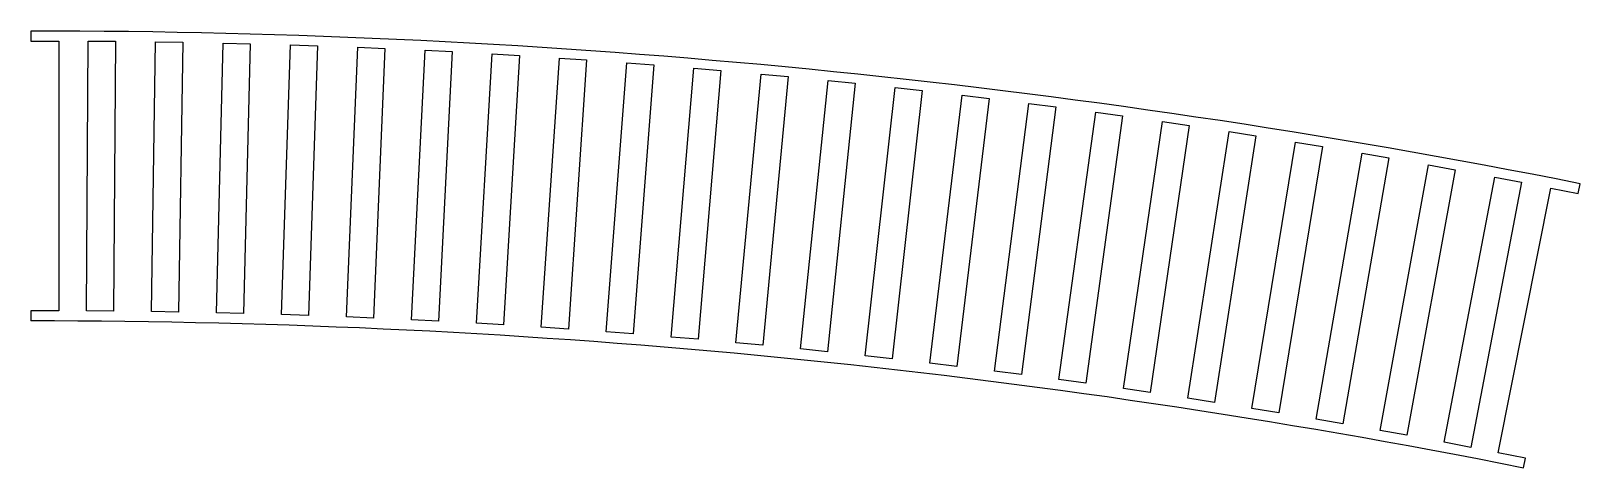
# Model space of a CAD drawing. Header units: millimetres. Extents: x -167 to 167, y -47 to 47.
import ezdxf

# ---------------------------------------------------------------- set-up
doc = ezdxf.new("R2010")
doc.units = ezdxf.units.MM
doc.layers.add('CUTOUTS', color=1, linetype='CONTINUOUS')
doc.layers.add('PERIMETER', color=5, linetype='CONTINUOUS')

msp = doc.modelspace()

# ---------------------------------------------------------------- linework, layer by layer
at = {"layer": 'CUTOUTS'}
for p, q in [((-154.9, -13.23), (-154.48, 44.81)), ((-154.48, 44.81), (-148.63, 44.77)), ((-148.63, 44.77), (-149.05, -13.28)), ((-140.89, -13.37), (-139.97, 44.67)), ((-139.97, 44.67), (-134.12, 44.58)), ((-134.12, 44.58), (-135.04, -13.46)), ((-126.88, -13.63), (-125.46, 44.4)), ((-125.46, 44.4), (-119.61, 44.26)), ((-119.61, 44.26), (-121.03, -13.77)), ((-112.88, -14.01), (-110.95, 44.01)), ((-110.95, 44.01), (-105.1, 43.81)), ((-105.1, 43.81), (-107.03, -14.2)), ((-98.87, -14.51), (-96.45, 43.49)), ((-96.45, 43.49), (-90.6, 43.24)), ((-90.6, 43.24), (-93.03, -14.75)), ((-84.88, -15.13), (-81.95, 42.84)), ((-81.95, 42.84), (-76.11, 42.55)), ((-76.11, 42.55), (-79.04, -15.43)), ((-70.89, -15.87), (-67.46, 42.07)), ((-67.46, 42.07), (-61.62, 41.73)), ((-61.62, 41.73), (-65.05, -16.22)), ((-56.9, -16.74), (-52.97, 41.18)), ((-52.97, 41.18), (-47.13, 40.78)), ((-47.13, 40.78), (-51.07, -17.13)), ((-42.93, -17.72), (-38.49, 40.16)), ((-38.49, 40.16), (-32.66, 39.71)), ((-32.66, 39.71), (-37.09, -18.17)), ((-28.96, -18.83), (-24.03, 39.01)), ((-24.03, 39.01), (-18.2, 38.52)), ((-18.2, 38.52), (-23.13, -19.32)), ((-15, -20.05), (-9.57, 37.74)), ((-9.57, 37.74), (-3.74, 37.2)), ((-3.74, 37.2), (-9.18, -20.6)), ((-1.06, -21.4), (4.88, 36.35)), ((10.7, 35.75), (4.76, -22)), ((4.88, 36.35), (10.7, 35.75)), ((12.88, -22.87), (19.31, 34.83)), ((25.12, 34.18), (18.69, -23.51)), ((19.31, 34.83), (25.12, 34.18)), ((26.8, -24.45), (33.73, 33.18)), ((39.54, 32.48), (32.61, -25.15)), ((33.73, 33.18), (39.54, 32.48)), ((40.7, -26.16), (48.13, 31.41)), ((53.94, 30.66), (46.51, -26.91)), ((48.13, 31.41), (53.94, 30.66)), ((54.6, -27.99), (62.52, 29.52)), ((68.32, 28.72), (60.39, -28.79)), ((62.52, 29.52), (68.32, 28.72)), ((68.47, -29.94), (76.89, 27.5)), ((76.89, 27.5), (82.68, 26.65)), ((82.68, 26.65), (74.26, -30.79)), ((82.33, -32), (91.25, 25.36)), ((97.03, 24.46), (88.11, -32.9)), ((91.25, 25.36), (97.03, 24.46)), ((96.17, -34.19), (105.58, 23.09)), ((111.35, 22.14), (101.94, -35.14)), ((105.58, 23.09), (111.35, 22.14)), ((109.99, -36.5), (119.9, 20.7)), ((119.9, 20.7), (125.66, 19.7)), ((125.66, 19.7), (115.75, -37.5)), ((123.79, -38.93), (134.19, 18.18)), ((139.95, 17.14), (129.54, -39.97)), ((134.19, 18.18), (139.95, 17.14)), ((137.56, -41.47), (148.46, 15.55)), ((154.21, 14.45), (143.31, -42.57)), ((148.46, 15.55), (154.21, 14.45)), ((-149.05, -13.28), (-154.9, -13.23)), ((-135.04, -13.46), (-140.89, -13.37)), ((-121.03, -13.77), (-126.88, -13.63)), ((-107.03, -14.2), (-112.88, -14.01)), ((-93.03, -14.75), (-98.87, -14.51)), ((-79.04, -15.43), (-84.88, -15.13)), ((-65.05, -16.22), (-70.89, -15.87)), ((-51.07, -17.13), (-56.9, -16.74)), ((-37.09, -18.17), (-42.93, -17.72)), ((-23.13, -19.32), (-28.96, -18.83)), ((-9.18, -20.6), (-15, -20.05)), ((4.76, -22), (-1.06, -21.4)), ((18.69, -23.51), (12.88, -22.87)), ((32.61, -25.15), (26.8, -24.45)), ((46.51, -26.91), (40.7, -26.16)), ((60.39, -28.79), (54.6, -27.99)), ((74.26, -30.79), (68.47, -29.94)), ((88.11, -32.9), (82.33, -32)), ((101.94, -35.14), (96.17, -34.19)), ((115.75, -37.5), (109.99, -36.5)), ((129.54, -39.97), (123.79, -38.93)), ((143.31, -42.57), (137.56, -41.47))]:
    msp.add_line(p, q, dxfattribs=at)
at = {"layer": 'PERIMETER'}
for p, q in [((-166.82, 46.99), (-166.82, 44.84)), ((-166.82, 44.84), (-160.82, 44.84)), ((-160.82, 44.84), (-160.82, -13.21)), ((166.42, 12.05), (166.84, 14.15)), ((149.22, -43.72), (160.53, 13.21)), ((160.53, 13.21), (166.42, 12.05)), ((-160.82, -13.21), (-166.82, -13.21)), ((-166.82, -13.21), (-166.82, -15.36)), ((155.1, -44.89), (149.22, -43.72)), ((154.68, -47), (155.1, -44.89))]:
    msp.add_line(p, q, dxfattribs=at)
for radius, start, end in [(1711.05, 78.75762, 90.00251), (1648.7, 78.75753, 90.00261)]:
    msp.add_arc((-166.75, -1664.07), radius, start, end, dxfattribs=at)

doc.saveas('drawing.dxf')
